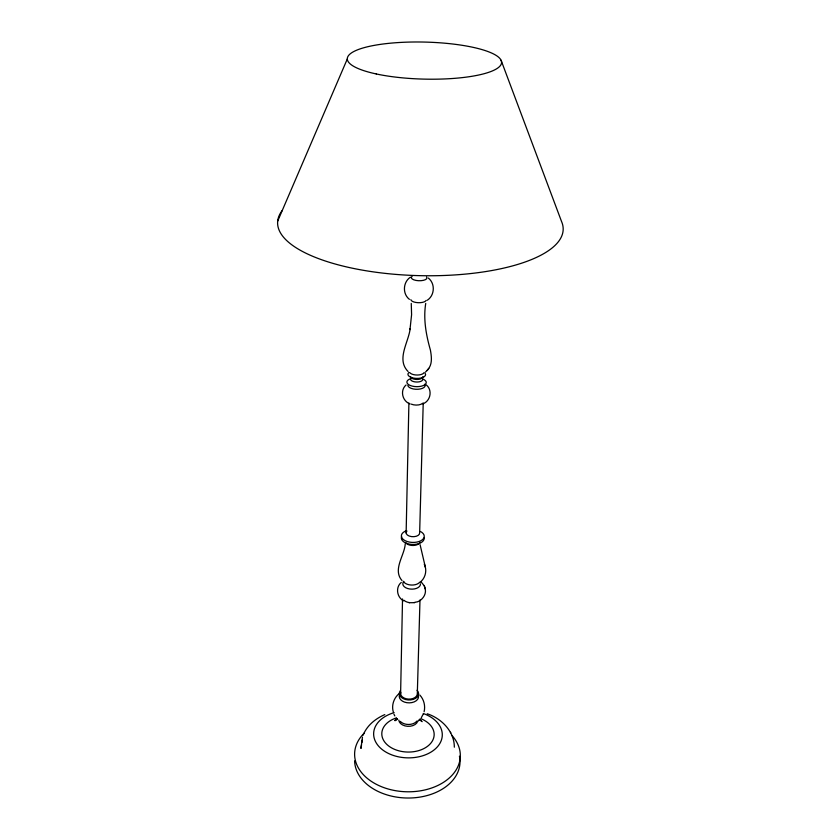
<?xml version="1.0" encoding="UTF-8"?>
<svg xmlns="http://www.w3.org/2000/svg" width="840" height="840" viewBox="0 0 840 840"><rect width="100%" height="100%" fill="white"/><g stroke="black" fill="none" stroke-linecap="round" stroke-linejoin="round"><path stroke-width="1.26" d="M400.606 693.746L402.528 598.952M406.13 533.043L408.901 403.074M423.224 402.98L419.643 532.875A6.773 3.738 1.4 0 1 411.485 536.603A6.773 3.738 1.4 0 1 406.875 531.163M419.99 599.991L417.322 693.42A8.369 5.502 1.4 0 1 408.293 699.09A8.369 5.502 1.4 0 1 400.796 692.318M425.733 303.377C423.171 319.127 426.122 334.94 430.406 350.07C431.529 356.444 432.611 364.014 428.043 369.358M424.116 711.732C425.523 705.852 423.938 699.478 419.811 695.026M362.471 737.111L360.948 748.429L361.526 744.839M361.914 742.445L362.303 740.061L361.788 741.521M405.258 543.774C404.618 555.419 392.375 569.615 401.993 580.534M277.694 221.109L347.298 58.999M423.497 713.611L421.302 717.717M363.111 735.189C366.944 725.498 375.469 718.63 384.815 714.599M425.46 372.11L427.77 369.705M427.088 370.587L428.799 368.393M396.617 718.966L395.052 720.741L397.268 718.63M406.077 384.972C399.704 390.401 402.381 401.363 410.12 403.935M418.173 720.962L420.105 719.082M399.116 693.641C393.719 697.977 391.219 705.736 393.435 712.341M401.289 582.425C395.294 587.234 396.869 597.408 403.578 600.821M419.874 582.383C425.387 578.424 427.319 570.433 424.368 564.344L424.736 565.446M410.403 277.179C402.969 282.03 402.297 293.916 409.406 299.334M427.298 300.237C434.753 295.397 435.393 283.542 428.348 278.061M395.724 719.87L396.522 719.292M394.874 720.363L396.659 719.365M422.804 403.851C430.563 401.226 432.82 389.907 426.163 384.856M416.945 601.997C422.656 600.243 427.035 593.764 424.945 587.853M414.519 602.658L409.175 602.731M427.193 713.748C441.536 718.473 454.409 731.441 454.335 747.191M420.074 719.849L419.349 719.387L422.205 721.675M421.302 582.141L424.274 585.816L425.376 589.176M408.062 371.48C396.102 359.489 408.597 342.206 410.151 328.744L409.983 329.595L411.59 314.717L411.264 303.408M420.567 720.226L421.355 720.982M396.375 718.221L397.425 719.544M450.387 732.239L450.776 732.774M393.939 714.2L394.8 715.911M501.092 60.302L561.55 221.519A142.832 49.686 1.4 0 1 413.427 275.457A142.832 49.686 1.4 0 1 281.998 210.756M425.407 567.42L420.094 544.677M424.274 585.816L424.683 587.076M417.06 690.249A9.671 6.363 1.4 0 1 415.558 698.376A9.671 6.363 1.4 0 1 403.116 698.607A9.671 6.363 1.4 0 1 400.386 690.575M420.935 718.725A26.187 17.924 1.4 0 1 427.739 746.151A26.187 17.924 1.4 0 1 387.261 744.828A26.187 17.924 1.4 0 1 396.333 717.927M420.42 531.479A11.445 6.342 1.4 0 1 420.641 540.845A11.445 6.342 1.4 0 1 403.788 539.837A11.445 6.342 1.4 0 1 406.613 530.649M423.003 379.124A9.702 4.389 1.4 0 1 423.213 385.602A9.702 4.389 1.4 0 1 408.944 384.836A9.702 4.389 1.4 0 1 411.296 378.494M421.774 377.843A6.132 2.761 1.4 0 1 420.851 381.36A6.132 2.761 1.4 0 1 412.965 381.402A6.132 2.761 1.4 0 1 411.18 377.895M425.145 373.37A8.841 3.959 1.4 0 1 416.094 378.389A8.841 3.959 1.4 0 1 408.891 372.498M422.835 376.656A6.143 2.761 1.4 0 1 417.05 379.459A6.143 2.761 1.4 0 1 410.571 376.719M424.725 384.258A8.673 3.948 1.4 0 1 418.1 389.256A8.673 3.948 1.4 0 1 407.831 385.371M424.179 537.936A11.435 6.353 1.4 0 1 411.873 544.446A11.435 6.353 1.4 0 1 401.594 536.571M420.452 583.821A8.831 5.166 1.4 0 1 409.805 589.008A8.831 5.166 1.4 0 1 403.798 581.48M418.068 694.627A9.66 6.374 1.4 0 1 409.374 702.86A9.66 6.374 1.4 0 1 399.462 694.985M423.339 713.528A34.335 23.51 1.4 0 1 434.332 749.752A34.335 23.51 1.4 0 1 380.531 748.135A34.335 23.51 1.4 0 1 394.159 712.646M451.878 735.431A52.868 36.897 1.4 0 1 441.483 783.562A52.868 36.897 1.4 0 1 371.606 781.547A52.868 36.897 1.4 0 1 364.434 732.921M459.428 756.178A52.7 36.991 1.4 0 1 411.611 797.948A52.7 36.991 1.4 0 1 354.627 760.904M426.531 276.938A7.812 2.993 1.4 0 1 418.551 280.718A7.812 2.993 1.4 0 1 412.167 276.234M426.174 300.405A7.739 3.077 1.4 0 1 418.016 302.694A7.739 3.077 1.4 0 1 410.865 299.639M417.659 721.34A9.545 6.447 1.4 0 1 407.547 726.306A9.545 6.447 1.4 0 1 398.79 720.048M424.19 372.488A7.508 3.349 1.4 0 1 417.249 375.029A7.508 3.349 1.4 0 1 409.689 372.561M422.52 403.358A7.182 3.339 1.4 0 1 411.296 404.135M420.053 542.273A7.529 4.19 1.4 0 1 413.081 545.486A7.529 4.19 1.4 0 1 405.52 542.451M419.643 582.341A8.841 5.155 1.4 0 1 411.044 585.029A8.841 5.155 1.4 0 1 403.316 581.322M416.892 721.046A9.555 6.437 1.4 0 1 408.849 724.469A9.555 6.437 1.4 0 1 400.312 721.392M416.105 601.997A8.768 5.218 1.4 0 1 414.036 602.553M409.469 602.626A8.768 5.218 1.4 0 1 403.935 600.254M376.247 73.952A77.154 18.522 1.4 0 0 500.693 65.142A77.154 18.522 1.4 0 0 396.365 42.693A77.154 18.522 1.4 0 0 376.247 73.952"/></g></svg>
